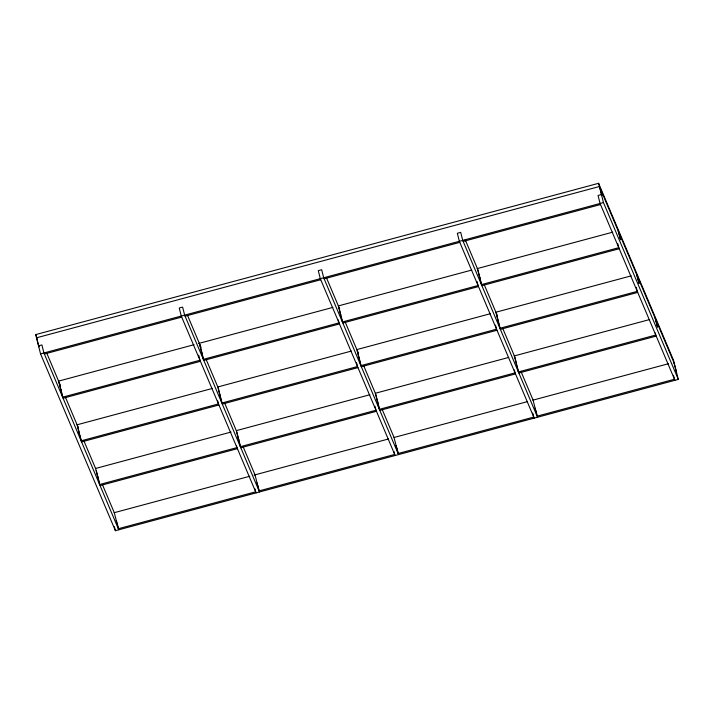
<?xml version="1.0" encoding="UTF-8"?>
<svg xmlns="http://www.w3.org/2000/svg" width="714" height="714" viewBox="0 0 714 714"><rect width="100%" height="100%" fill="white"/><g stroke="black" fill="none" stroke-linecap="round" stroke-linejoin="round"><path stroke-width="1.07" d="M35.7 334.598L598.6 183.302L673.463 360.133L678.3 379.402L115.4 530.698L40.537 353.867L35.7 334.598L36.566 336.642M40.537 353.867L603.446 202.562L678.3 379.402M44.366 354.019L181.713 317.105M185.096 316.195L320.747 279.727M324.129 278.826L459.789 242.358M463.163 241.448L600.51 204.534M58.45 381.151L194.065 344.701M198.367 343.541L332.902 307.386M338.284 305.94L471.749 270.062M477.13 268.616L612.746 232.166M63.082 398.225L200.429 361.311M203.802 360.4L339.462 323.942M342.845 323.031L478.505 286.564M481.879 285.662L619.225 248.74M76.942 424.83L212.549 388.38M217.931 386.934L351.395 351.065M356.777 349.61L490.241 313.741M495.623 312.295L631.23 275.845M81.566 441.904L218.921 404.99M222.295 404.079L357.955 367.621M496.989 330.243L361.329 366.71L357.303 350.654L358.16 352.68M637.718 292.419L500.371 329.341L496.337 313.285L497.194 315.311M95.426 468.509L231.041 432.059M236.423 430.613L369.888 394.735M363.747 365.871L375.341 393.271L508.725 357.419M514.107 355.974L649.722 319.524M100.058 485.582L237.405 448.669M240.788 447.758L376.448 411.291M379.821 410.389L515.481 373.922M656.211 336.098L518.864 373.011L516.392 363.926M114.142 512.714L249.757 476.265M254.059 475.105L388.603 438.949M393.985 437.503L527.441 401.625M532.822 400.179L668.438 363.729M674.266 363.346L599.412 186.515L36.503 337.811L37.369 339.855M676.283 371.369L673.82 362.284M674.926 380.303L600.063 203.472L598.046 195.449L601.429 194.538L601.875 195.6L599.858 187.568M465.225 239.779L477.398 268.544L481.432 284.6L618.779 247.678L617.771 243.67M484.288 284.824L495.891 312.223L499.925 328.279L637.272 291.357L636.263 287.349M502.781 328.502L514.375 355.902L518.409 371.958L655.755 335.036L655.256 333.027M520.917 371.342L533.09 400.108L537.124 416.164L674.471 379.241L673.463 375.234M479.415 276.568L479.862 277.63M497.908 320.247L498.354 321.309M535.107 408.131L537.571 417.226L462.717 240.386L460.7 232.362L457.326 233.273L459.343 241.296L534.197 418.127M326.619 278.174L338.365 305.913L342.39 321.969L478.05 285.511L477.041 281.494M339.668 309.01L338.811 306.975L340.828 315.008L340.382 313.946M345.255 322.201L356.848 349.592L360.882 365.648L496.542 329.181L495.534 325.173M382.311 409.747L394.057 437.477L398.091 453.533L533.751 417.074L532.742 413.058M358.865 357.625L359.32 358.678M377.358 401.295L377.804 402.357M396.074 445.509L396.52 446.571M398.537 454.595L323.683 277.764L321.666 269.731L318.283 270.642L320.3 278.665L395.163 455.505M187.586 315.552L199.322 343.291L203.356 359.338L339.016 322.88L338.257 319.872M201.062 347.397L199.777 344.344L203.552 359.401M206.212 359.57L217.815 386.961L221.849 403.017L357.509 366.559L356.5 362.542M224.705 403.249L236.307 430.64L240.332 446.696L375.992 410.238L374.984 406.221M243.278 447.116L255.023 474.855L259.048 490.902L394.708 454.443L393.958 451.435M201.339 351.315L201.785 352.377M219.832 394.994L220.278 396.056L218.261 388.023M238.324 438.673L238.771 439.735M257.031 482.878L259.244 490.964M259.503 491.964L184.64 315.133L182.623 307.109L179.25 308.011L181.267 316.043L256.121 492.874M46.856 353.376L58.602 381.115L62.627 397.171L199.982 360.249L198.715 355.233M60.333 385.221L59.048 382.177L62.832 397.225M65.492 397.395L77.085 424.794L81.119 440.841L218.466 403.928L217.716 400.92M78.397 427.882L77.54 425.856L79.557 433.88L79.102 432.818M83.984 441.073L95.578 468.473L99.612 484.52L236.959 447.607L236.459 445.598M102.548 484.94L114.294 512.679L118.328 528.735L255.674 491.812L254.916 488.804M60.619 389.139L61.065 390.201M97.595 476.497L98.041 477.559M116.311 520.702L116.757 521.764M118.774 529.788L43.92 352.957L41.903 344.933L38.52 345.844L38.975 346.897L36.958 338.873M655.55 319.14L657.567 327.164L655.104 318.078M637.066 275.461L639.084 283.485L636.611 274.399M618.574 231.782L620.591 239.806L618.128 230.72M598.6 183.302L603.446 202.562M514.83 356.964L516.588 363.988M514.276 369.852L515.035 372.86L379.375 409.327L375.341 393.271M477.844 269.606L481.379 283.654M396.77 447.571L398.037 452.587M375.787 394.333L379.321 408.381M341.078 316.007L342.086 320.024M236.753 431.702L240.029 444.751M220.528 397.055L221.795 402.071M117.007 522.773L118.274 527.789M114.392 526.682L115.4 530.698M96.283 470.535L99.3 482.575M79.807 434.88L81.066 439.895"/></g></svg>
